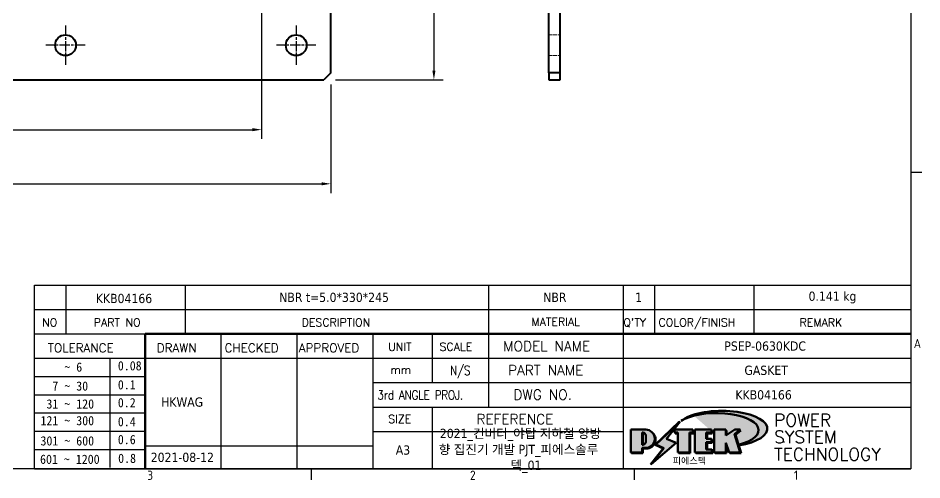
# Model space of a CAD drawing. Header units: millimetres. Extents: x 0 to 840, y 0 to 594.
# Drawn here: x 432.9 to 824.8, y 15.2 to 215.2 of the extents above; entities that cross this region are included whole.
import ezdxf
from ezdxf.enums import TextEntityAlignment as Align

# ---------------------------------------------------------------- set-up
doc = ezdxf.new("R2010")
doc.units = ezdxf.units.MM
doc.header["$LTSCALE"] = 2
doc.linetypes.add('CHAIN', pattern=[0.35429999999999995, 0.2362, -0.0295, 0.0591, -0.0295])
doc.linetypes.add('DASHED', pattern=[0.2067, 0.1654, -0.0413])
doc.layers.get('0').update_dxf_attribs({"color": 3, "lineweight": 25})
for name, color, linetype, lineweight in [('가려진 것(ISO)', 2, 'DASHED', 18), ('가시적인 것(ISO)', 3, 'Continuous', 40), ('경계(ISO)', 7, 'Continuous', 25), ('제목(ISO)', 5, 'Continuous', 50), ('중심 표식(ISO)', 1, 'Continuous', 25), ('치수(ISO)', 2, 'Continuous', 25), ('해치(ISO)', 7, 'Continuous', 18)]:
    doc.layers.add(name, color=color, linetype=linetype, lineweight=lineweight)
doc.styles.add('HAN_291', font='')
doc.styles.add('HAN_370', font='', dxfattribs={"width": 2})
doc.styles.add('RC_284', font='ROMANC.shx')
doc.styles.add('RC_287', font='ROMANC.shx')
doc.styles.add('RC_292', font='ROMANC.shx')
doc.styles.add('ROMANT_294', font='romant.shx')
doc.styles.add('문자 텍스트_PSTEK_POSCO', font='isocp.shx')
doc.styles.add('치수 텍스트_PSTEK_POSCO', font='isocp.shx')
doc.styles.add('텍스트 스타일198', font='tahoma.ttf')
doc.styles.add('텍스트 스타일333', font='ROMANC.shx', dxfattribs={"width": 0.800000011920929})
doc.styles.get('HAN_291').set_extended_font_data('GulimChe')
doc.styles.get('HAN_370').set_extended_font_data('GulimChe')
doc.dimstyles.new('치수_PSTEK_POSCO', dxfattribs={"dimscale": 2, "dimtxt": 3, "dimasz": 2, "dimexe": 2, "dimexo": 2.5, "dimgap": 1, "dimtad": 1, "dimrnd": 1e-08, "dimdsep": 46, "dimtxsty": '치수 텍스트_PSTEK_POSCO', "dimcen": 0.09, "dimdle": 10, "dimclrd": 7, "dimclre": 7, "dimclrt": 2, "dimadec": 1, "dimazin": 2, "dimtfac": 1, "dimtmove": 0, "dimatfit": 3, "dimfxl": 0, "dimtolj": 1, "dimlwd": -1, "dimlwe": -1, "dimarcsym": 0})

# ---------------------------------------------------------------- blocks, each defined once
blk = doc.blocks.new('경계 Default Border')
at = {"layer": '경계(ISO)'}
for p, q in [((410, 74.25000190734863), (412.400016784668, 74.25000190734863)), ((280, 10), (280, 7.599999904632568)), ((350, 10), (350, 7.599999904632568))]:
    blk.add_line(p, q, dxfattribs=at)
at = {"layer": '경계(ISO)', "flags": 128}
blk.add_lwpolyline([(10, 10), (10, 287.0000076293945), (410, 287.0000076293945), (410, 10), (10, 10)], dxfattribs=at)
at = {"layer": '경계(ISO)', "color": 2, "char_height": 2.000000029802322, "attachment_point": 7, "style": '문자 텍스트_PSTEK_POSCO'}
for s, insert in [('A', (410.6096005397006, 36.12023240455892)), ('3', (244.4456930345745, 7.580929648038)), ('2', (314.418492964537, 7.580929648038)), ('1', (384.6573774223157, 7.599999970197677))]:
    blk.add_mtext(s, dxfattribs=dict(at, insert=insert))
blk = doc.blocks.new('제목 블록 PSTEK')
for color, points in [(252, [(317.2195697678507, 17.0593801673321), (322.0326348870767, 21.62682475217465), (322.2781991042243, 21.94392121864296), (317.0471853425802, 16.97985676345368), (318.7512090904202, 16.1899260703855), (316.0018030350395, 12.71868385740789), (316.3356552234328, 13.00206718743325), (318.9235935156908, 16.2694494742633)]), (5, [(321.6183518841322, 17.4193704504104), (319.5281351041078, 18.24969419629727), (322.4505835294948, 22.02344462252142), (317.2195697678507, 17.0593801673321), (318.9235935156908, 16.2694494742633), (316.1741874603099, 12.79820726128571)]), (1, [(324.4839107253602, 19.60711530335299), (325.2419748254881, 19.60711530335299), (325.2419748254881, 20.25857663940324), (321.2266040451076, 20.25857663940324), (321.2266040451076, 19.60711530335299), (321.9846681452406, 19.60711530335299), (321.9846681452406, 15.3430047401139), (324.4839107253602, 15.3430047401139)]), (252, [(321.9846681452406, 19.60711530335299), (321.4042753185749, 19.60711530335299), (321.4042753185749, 19.45905590879572), (321.9846681452406, 19.45905590879572)]), (252, [(324.6615819988275, 19.45905590879572), (325.4196460989604, 19.45905590879572), (325.4196460989604, 20.11051724484596), (325.2419748254881, 20.11051724484596), (325.2419748254881, 19.60711530335299), (324.4839107253602, 19.60711530335299), (324.4839107253602, 15.3430047401139), (322.1623394187076, 15.3430047401139), (322.1623394187076, 15.19494534555726), (324.6615819988275, 15.19494534555726)]), (1, [(329.2277337269622, 20.25857663940324), (325.65654113025, 20.25857663940324), (325.65654113025, 15.3430047401139), (329.3580259941756, 15.3430047401139), (329.3580259941756, 15.9944660761648), (328.1137701654877, 15.9944660761648), (328.1137701654877, 17.56360607323003), (329.2277337269622, 17.56360607323003), (329.2277337269622, 18.25543873810179), (328.1137701654877, 18.25543873810179), (328.1137701654877, 19.60711530335299), (329.2277337269622, 19.60711530335299)]), (252, [(328.2914414389548, 19.45905590879572), (329.4054050004294, 19.45905590879572), (329.4054050004294, 20.11051724484596), (329.2277337269622, 20.11051724484596), (329.2277337269622, 19.60711530335299), (328.1137701654877, 19.60711530335299), (328.1137701654877, 18.25543873810179), (328.2914414389548, 18.25543873810179)]), (1, [(332.3312149849806, 20.25857663940324), (329.8592894925411, 20.25857663940324), (329.8592894925411, 15.3430047401139), (332.3312149849806, 15.3430047401139), (332.3312149849806, 17.4318630164523), (333.0701931098801, 15.3430047401139), (335.4855464857051, 15.3430047401139), (334.2514536401189, 19.30614745124769), (335.4379594596742, 20.25857663940324), (334.3071782107978, 20.25857663940324), (332.3312149849806, 18.99741471888304)]), (252, [(332.5088862584528, 20.1105172448466), (332.3312149849806, 20.1105172448466), (332.3312149849806, 18.99741471888368), (332.5088862584528, 19.11081371413894)]), (252, [(335.6156307331414, 20.11051724484596), (335.2535118015555, 20.11051724484596), (334.2514536401189, 19.30614745124769), (335.4855464857051, 15.3430047401139), (333.1954852176545, 15.3430047401139), (333.2478643833523, 15.19494534555726), (335.6632177591723, 15.19494534555726), (334.4291249135862, 19.15808805669106)]), (252, [(328.2914414389548, 17.41554667867274), (329.4054050004294, 17.41554667867274), (329.4054050004294, 18.10737934354514), (329.2277337269622, 18.10737934354514), (329.2277337269622, 17.56360607323003), (328.1137701654877, 17.56360607323003), (328.1137701654877, 15.9944660761648), (328.2914414389548, 15.9944660761648)]), (252, [(329.5356972676428, 15.8464066816075), (329.3580259941756, 15.8464066816075), (329.3580259941756, 15.3430047401139), (325.8342124037171, 15.3430047401139), (325.8342124037171, 15.19494534555726), (329.5356972676428, 15.19494534555726)]), (252, [(332.5088862584528, 16.92964231796647), (332.3312149849806, 17.43186301645164), (332.3312149849806, 15.3430047401139), (330.0369607660135, 15.3430047401139), (330.0369607660135, 15.19494534555726), (332.5088862584528, 15.19494534555726)])]:
    blk.add_hatch(color=color).paths.add_polyline_path(points)
h = blk.add_hatch(color=1)
edge = h.paths.add_edge_path(flags=0)
edge.add_line((314.2242174273352, 19.60711530335299), (314.2242174273352, 17.00126995915134))
edge.add_line((314.2242174273352, 17.00126995915134), (314.3485873187598, 17.00126995915134))
edge.add_arc((314.3485873187598, 17.6527312952023), 0.6514613360509371, 270, 360)
edge.add_line((315.0000486548106, 17.6527312952023), (315.0000486548106, 18.95565396730211))
edge.add_arc((314.3485873187598, 18.95565396730212), 0.6514613360508712, 0, 90)
edge.add_line((314.3485873187598, 19.60711530335299), (314.2242174273352, 19.60711530335299))
edge = h.paths.add_edge_path()
edge.add_arc((314.9847713324306, 18.28938669179658), 1.969189947606664, 269.9999999999959, 450)
edge.add_line((314.9847713324306, 20.25857663940318), (311.7664314776902, 20.25857663940324))
edge.add_line((311.7664314776902, 20.25857663940324), (311.7664314776902, 15.3430047401139))
edge.add_line((311.7664314776902, 15.3430047401139), (314.2242174273352, 15.3430047401139))
edge.add_line((314.2242174273352, 15.3430047401139), (314.2242174273352, 16.32019674418991))
edge.add_line((314.2242174273352, 16.32019674418991), (314.9847713324307, 16.32019674418991))
h = blk.add_hatch(color=252)
edge = h.paths.add_edge_path()
edge.add_arc((314.9847713324309, 18.28938669179657), 1.969189947606666, 270, 406.8278729790604)
edge.add_arc((315.1624426058984, 18.1413272972396), 1.969189947606962, -90, 53.560984836317004, ccw=False)
edge.add_line((315.1624426058984, 16.17213734963263), (314.4018887008024, 16.17213734963263))
edge.add_line((314.4018887008024, 16.17213734963263), (314.4018887008024, 15.19494534555726))
edge.add_line((314.4018887008024, 15.19494534555726), (311.9441027511573, 15.19494534555726))
edge.add_line((311.9441027511573, 15.19494534555726), (311.9441027511573, 15.3430047401139))
edge.add_line((311.9441027511573, 15.3430047401139), (314.2242174273352, 15.3430047401139))
edge.add_line((314.2242174273352, 15.3430047401139), (314.2242174273352, 16.32019674418991))
edge.add_line((314.2242174273352, 16.32019674418991), (314.9847713324309, 16.32019674418991))
h = blk.add_hatch(color=252)
edge = h.paths.add_edge_path()
edge.add_line((314.4018887008024, 19.45905590879572), (314.5262585922315, 19.45905590879572))
edge.add_arc((314.5262585922314, 18.80759457274939), 0.6514613360463194, 60.4189348879147, 90.00000000000318, ccw=False)
edge.add_arc((314.3485873187602, 18.95565396730057), 0.6514613360524251, 39.96992292766206, 90.00000000009999)
edge.add_line((314.3485873187591, 19.60711530335307), (314.2242174273352, 19.60711530335298))
edge.add_line((314.2242174273352, 19.60711530335299), (314.2242174273352, 17.00126995915134))
edge.add_line((314.2242174273352, 17.00126995915134), (314.3485873187591, 17.00126995915134))
edge.add_arc((314.3485873187568, 17.652731295233), 0.6514613360816299, 270.0000000002, 274.6930825552478)
edge.add_line((314.4018887008024, 17.0034541317032), (314.4018887008024, 19.45905590879572))
at = {"layer": '해치(ISO)', "true_color": 0x27d1fc}
h = blk.add_hatch(color=140, dxfattribs=at)
edge = h.paths.add_edge_path()
edge.add_ellipse((330.3660919371412, 20.15576403068321), major_axis=(9.100907360794343, 0), ratio=0.4069904968023172, start_angle=301.3098473703837, end_angle=507.7436900681698)
edge.add_ellipse((331.5340919371412, 20.4634168429492), major_axis=(-9.82350664112931, 0), ratio=0.3942600559756514, start_angle=111.51207141178469, end_angle=334.47025347086895, ccw=False)
edge.add_line((335.1363447531188, 16.8601935978785), (335.0955236905705, 16.99119398620872))
at = {"color": 180}
for p, q in [((182.475792979055, 11.79100474011392), (182.4757929790549, 51.56524660363496)), ((182.4757929790549, 51.56524660363496), (372.4757929537551, 51.56524660363496)), ((189.2651435055721, 51.56524660363496), (189.2651435055722, 41.00524660363494)), ((215.2152739891528, 41.00524660363494), (215.2152739891528, 51.56524660363496)), ((280.8758854511282, 51.56524660363496), (280.8758854511282, 41.00524660363494)), ((310.0881549537552, 51.56524660363496), (310.0881549537553, 41.00524660363494)), ((316.9044520275131, 51.56524660363496), (316.9044520275127, 41.00524660363494)), ((338.4566026226726, 51.56524660363496), (338.4566026226727, 41.00524660363494)), ((372.4757929537551, 51.56524660363496), (372.4757929537551, 11.79100474011389)), ((182.475792979055, 46.2852466036349), (372.4757929537551, 46.28524660363492)), ((182.475792979055, 41.00524660363493), (206.451475290024, 41.00524660363493)), ((222.9401812389276, 11.79100474011392), (222.9401812389276, 41.00524660363494)), ((239.4288871878316, 11.79100474011392), (239.4288871878316, 41.00524660363494)), ((255.9175931367356, 11.79100474011392), (255.9175931367356, 41.00524660363494)), ((268.6918866058747, 41.00524660363494), (268.6918866058747, 30.44524660363498)), ((280.8758854511282, 41.00524660363494), (280.8758854511282, 25.16524660363502)), ((310.088154953755, 41.00524660363494), (310.088154953755, 11.79100474011392)), ((182.475792979055, 35.72524660363497), (206.451475290024, 35.72524660363497)), ((198.8621818849491, 12.02524660363491), (198.8621818849491, 35.72524660363497)), ((206.451475290024, 35.72524660363497), (372.4757929537551, 35.72524660363497)), ((182.475792979055, 31.77524660363492), (206.451475290024, 31.77524660363492)), ((255.917593136736, 30.44524660363498), (372.4757929537552, 30.44524660363501)), ((182.475792979055, 27.82524660363487), (206.451475290024, 27.82524660363487)), ((182.475792979055, 23.87524660363505), (206.451475290024, 23.87524660363505)), ((255.9175931367359, 25.16524660363502), (372.4757929537552, 25.165246603635)), ((268.6918866058744, 25.16524660363502), (268.6918866058744, 11.79100474011392)), ((182.475792979055, 19.92524660363478), (206.451475290024, 19.92524660363478)), ((255.9175931367359, 19.88524660363481), (310.0881549537553, 19.88524660363481)), ((182.475792979055, 15.97524660363496), (206.451475290024, 15.97524660363496)), ((206.451475290024, 16.74100474011396), (255.9175931367359, 16.74100474011396)), ((182.475792979055, 11.79100474011392), (372.4757929537551, 11.79100474011389))]:
    blk.add_line(p, q, dxfattribs=at)
at = {"color": 7, "lineweight": 50}
for p, q in [((206.4514752900237, 11.79100474011392), (206.4514752900237, 41.00524660363494)), ((206.451475290024, 41.00524660363494), (372.4757929537551, 41.00524660363496))]:
    blk.add_line(p, q, dxfattribs=at)
at = {"color": 7}
for p, q in [((322.2781991042243, 21.94392121864296), (317.0471853425802, 16.97985676345368)), ((322.4505835294948, 22.02344462252142), (317.2195697678507, 17.0593801673321)), ((317.2195697678507, 17.0593801673321), (322.0326348870767, 21.62682475217465)), ((319.5281351041078, 18.24969419629727), (322.4505835294948, 22.02344462252142)), ((322.0326348870767, 21.62682475217465), (322.2781991042243, 21.94392121864296)), ((311.7664314776902, 20.25900474011391), (311.7664314776902, 15.34300474011391)), ((314.9847713324309, 20.25857663940324), (311.7664314776902, 20.25857663940324)), ((314.9847713324309, 20.25857663940324), (311.7664314776902, 20.25857663940324)), ((311.7664314776902, 20.25857663940324), (311.7664314776902, 15.3430047401139)), ((314.2242174273352, 17.00126995915134), (314.2242174273352, 19.60711530335299)), ((314.2242174273352, 19.60711530335299), (314.3485873187591, 19.60711530335299)), ((314.3485873187591, 19.60711530335299), (314.2242174273352, 19.60711530335299)), ((314.2242174273352, 19.60711530335299), (314.2242174273352, 17.00126995915134)), ((314.2242174273352, 17.00126995915134), (314.2242174273352, 19.60711530335299)), ((314.2242174273352, 19.60711530335299), (314.3485873187591, 19.60711530335299)), ((325.2419748254881, 20.25857663940324), (321.2266040451076, 20.25857663940324)), ((321.2266040451076, 20.25857663940324), (321.2266040451076, 19.60711530335299)), ((325.2419748254881, 20.25857663940324), (321.2266040451076, 20.25857663940324)), ((321.2266040451076, 20.25857663940324), (321.2266040451076, 19.60711530335299)), ((321.2266040451076, 19.60711530335299), (321.9846681452406, 19.60711530335299)), ((321.2266040451076, 19.60711530335299), (321.9846681452406, 19.60711530335299)), ((321.4042753185749, 19.60711530335299), (321.4042753185749, 19.45905590879572)), ((321.9846681452406, 19.60711530335299), (321.4042753185749, 19.60711530335299)), ((321.9846681452406, 19.60711530335299), (321.9846681452406, 15.3430047401139)), ((321.9846681452406, 19.45905590879572), (321.9846681452406, 19.60711530335299)), ((321.9846681452406, 19.60711530335299), (321.9846681452406, 15.3430047401139)), ((324.4839107253602, 19.60711530335299), (325.2419748254881, 19.60711530335299)), ((324.4839107253602, 15.3430047401139), (324.4839107253602, 19.60711530335299)), ((325.2419748254881, 19.60711530335299), (324.4839107253602, 19.60711530335299)), ((324.4839107253602, 19.60711530335299), (324.4839107253602, 15.3430047401139)), ((324.4839107253602, 19.60711530335299), (325.2419748254881, 19.60711530335299)), ((324.4839107253602, 15.3430047401139), (324.4839107253602, 19.60711530335299)), ((325.2419748254881, 19.60711530335299), (325.2419748254881, 20.25857663940324)), ((325.2419748254881, 19.60711530335299), (325.2419748254881, 20.25857663940324)), ((325.4196460989604, 20.11051724484596), (325.2419748254881, 20.11051724484596)), ((325.2419748254881, 20.11051724484596), (325.2419748254881, 19.60711530335299)), ((325.4196460989604, 19.45905590879572), (325.4196460989604, 20.11051724484596)), ((329.2277337269622, 20.25857663940324), (325.65654113025, 20.25857663940324)), ((325.65654113025, 20.25857663940324), (325.65654113025, 15.3430047401139)), ((325.65654113025, 20.25857663940324), (325.65654113025, 15.3430047401139)), ((329.2277337269622, 20.25857663940324), (325.65654113025, 20.25857663940324)), ((328.1137701654877, 18.25543873810179), (328.1137701654877, 19.60711530335299)), ((328.1137701654877, 19.60711530335299), (329.2277337269622, 19.60711530335299)), ((329.2277337269622, 19.60711530335299), (328.1137701654877, 19.60711530335299)), ((328.1137701654877, 19.60711530335299), (328.1137701654877, 18.25543873810179)), ((328.1137701654877, 18.25543873810179), (328.1137701654877, 19.60711530335299)), ((328.1137701654877, 19.60711530335299), (329.2277337269622, 19.60711530335299)), ((329.2277337269622, 19.60711530335299), (329.2277337269622, 20.25857663940324)), ((329.2277337269622, 19.60711530335299), (329.2277337269622, 20.25857663940324)), ((329.4054050004294, 20.11051724484596), (329.2277337269622, 20.11051724484596)), ((329.2277337269622, 20.11051724484596), (329.2277337269622, 19.60711530335299)), ((329.4054050004294, 19.45905590879572), (329.4054050004294, 20.11051724484596)), ((332.3312149849806, 20.25857663940324), (329.8592894925411, 20.25857663940324)), ((329.8592894925411, 20.25857663940324), (329.8592894925411, 15.3430047401139)), ((329.8592894925411, 20.25857663940324), (329.8592894925411, 15.3430047401139)), ((332.3312149849806, 20.25857663940324), (329.8592894925411, 20.25857663940324)), ((334.3071782107978, 20.25857663940324), (332.3312149849806, 18.99741471888304)), ((332.3312149849806, 18.99741471888304), (332.3312149849806, 20.25857663940324)), ((334.3071782107978, 20.25857663940324), (332.3312149849806, 18.99741471888304)), ((332.3312149849806, 18.99741471888304), (332.3312149849806, 20.25857663940324)), ((332.5088862584528, 20.1105172448466), (332.3312149849806, 20.1105172448466)), ((332.3312149849806, 20.1105172448466), (332.3312149849806, 18.99741471888368)), ((332.5088862584528, 19.11081371413894), (332.5088862584528, 20.1105172448466)), ((334.2514536401189, 19.30614745124769), (335.4379594596742, 20.25857663940324)), ((334.2514536401189, 19.30614745124769), (335.4379594596742, 20.25857663940324)), ((335.2535118015555, 20.11051724484596), (334.2514536401189, 19.30614745124769)), ((335.4379594596742, 20.25857663940324), (334.3071782107978, 20.25857663940324)), ((335.4379594596742, 20.25857663940324), (334.3071782107978, 20.25857663940324)), ((334.4291249135862, 19.15808805669104), (335.6156307331414, 20.11051724484596)), ((335.6156307331414, 20.11051724484596), (335.2535118015555, 20.11051724484596)), ((314.4018887008024, 19.45905590879572), (314.5262585922314, 19.45905590879572)), ((314.4018887008024, 17.0034541317032), (314.4018887008024, 19.45905590879572)), ((315.0000486548106, 18.95565396730275), (315.0000486548106, 17.65273129520161)), ((315.0000486548106, 18.95565396730275), (315.0000486548106, 17.65273129520161)), ((321.6183518841322, 17.4193704504104), (319.5281351041078, 18.24969419629727)), ((321.4042753185749, 19.45905590879572), (321.9846681452406, 19.45905590879572)), ((324.6615819988275, 19.45905590879572), (325.4196460989604, 19.45905590879572)), ((324.6615819988275, 15.19494534555726), (324.6615819988275, 19.45905590879572)), ((329.2277337269622, 18.25543873810179), (328.1137701654877, 18.25543873810179)), ((328.1137701654877, 18.25543873810179), (328.2914414389548, 18.25543873810179)), ((329.2277337269622, 18.25543873810179), (328.1137701654877, 18.25543873810179)), ((328.2914414389548, 18.25543873810179), (328.2914414389548, 19.45905590879572)), ((328.2914414389548, 19.45905590879572), (329.4054050004294, 19.45905590879572)), ((329.2277337269622, 17.56360607323003), (329.2277337269622, 18.25543873810179)), ((329.2277337269622, 17.56360607323003), (329.2277337269622, 18.25543873810179)), ((329.4054050004294, 18.10737934354514), (329.2277337269622, 18.10737934354514)), ((329.2277337269622, 18.10737934354514), (329.2277337269622, 17.56360607323003)), ((329.4054050004294, 17.41554667867274), (329.4054050004294, 18.10737934354514)), ((332.3312149849806, 18.99741471888368), (332.5088862584528, 19.11081371413894)), ((335.4855464857051, 15.3430047401139), (334.2514536401189, 19.30614745124769)), ((334.2514536401189, 19.30614745124769), (335.4855464857051, 15.3430047401139)), ((335.4855464857051, 15.3430047401139), (334.2514536401189, 19.30614745124769)), ((335.6632177591723, 15.19494534555726), (334.4291249135862, 19.15808805669104)), ((345.0447381189468, 17.50375595811051), (344.9867755289346, 17.689895936919)), ((314.3485873187591, 17.00126995915134), (314.2242174273352, 17.00126995915134)), ((314.2242174273352, 17.00126995915134), (314.3485873187591, 17.00126995915134)), ((314.3485873187591, 17.00126995915134), (314.2242174273352, 17.00126995915134)), ((314.2242174273352, 16.32019674418991), (314.9847713324309, 16.32019674418991)), ((314.2242174273352, 15.3430047401139), (314.2242174273352, 16.32019674418991)), ((314.9847713324309, 16.32019674418991), (314.2242174273352, 16.32019674418991)), ((314.2242174273352, 16.32019674418991), (314.2242174273352, 15.3430047401139)), ((314.2242174273352, 16.32019674418991), (314.9847713324309, 16.32019674418991)), ((314.2242174273352, 15.3430047401139), (314.2242174273352, 16.32019674418991)), ((314.4018887008024, 16.17213734963263), (315.162442605898, 16.17213734963263)), ((314.4018887008024, 15.19494534555726), (314.4018887008024, 16.17213734963263)), ((318.7512090904202, 16.1899260703855), (316.0018030350395, 12.71868385740789)), ((316.1741874603099, 12.79820726128571), (321.6183518841322, 17.4193704504104)), ((318.9235935156908, 16.2694494742633), (316.1741874603099, 12.79820726128571)), ((316.3356552234328, 13.00206718743325), (318.9235935156908, 16.2694494742633)), ((317.0471853425802, 16.97985676345368), (318.7512090904202, 16.1899260703855)), ((318.9235935156908, 16.2694494742633), (317.2195697678507, 17.0593801673321)), ((317.2195697678507, 17.0593801673321), (318.9235935156908, 16.2694494742633)), ((328.1137701654877, 17.56360607323003), (329.2277337269622, 17.56360607323003)), ((328.1137701654877, 15.9944660761648), (328.1137701654877, 17.56360607323003)), ((329.2277337269622, 17.56360607323003), (328.1137701654877, 17.56360607323003)), ((328.1137701654877, 17.56360607323003), (328.1137701654877, 15.9944660761648)), ((328.1137701654877, 17.56360607323003), (329.2277337269622, 17.56360607323003)), ((328.1137701654877, 15.9944660761648), (328.1137701654877, 17.56360607323003)), ((329.3580259941756, 15.9944660761648), (328.1137701654877, 15.9944660761648)), ((328.1137701654877, 15.9944660761648), (328.2914414389548, 15.9944660761648)), ((329.3580259941756, 15.9944660761648), (328.1137701654877, 15.9944660761648)), ((328.2914414389548, 15.9944660761648), (328.2914414389548, 17.41554667867274)), ((328.2914414389548, 17.41554667867274), (329.4054050004294, 17.41554667867274)), ((329.3580259941756, 15.3430047401139), (329.3580259941756, 15.9944660761648)), ((329.3580259941756, 15.3430047401139), (329.3580259941756, 15.9944660761648)), ((329.5356972676428, 15.8464066816075), (329.3580259941756, 15.8464066816075)), ((329.3580259941756, 15.8464066816075), (329.3580259941756, 15.3430047401139)), ((329.5356972676428, 15.19494534555726), (329.5356972676428, 15.8464066816075)), ((332.3312149849806, 17.4318630164523), (333.0701931098801, 15.3430047401139)), ((332.3312149849806, 15.3430047401139), (332.3312149849806, 17.4318630164523)), ((332.5088862584528, 16.92964231796647), (332.3312149849806, 17.43186301645164)), ((332.3312149849806, 17.43186301645164), (332.3312149849806, 15.3430047401139)), ((332.3312149849806, 17.4318630164523), (333.0701931098801, 15.3430047401139)), ((332.3312149849806, 15.3430047401139), (332.3312149849806, 17.4318630164523)), ((332.5088862584528, 15.19494534555726), (332.5088862584528, 16.92964231796647)), ((311.7664314776902, 15.3430047401139), (314.2242174273352, 15.3430047401139)), ((311.7664314776902, 15.3430047401139), (314.2242174273352, 15.3430047401139)), ((314.2242174273352, 15.3430047401139), (311.9441027511573, 15.3430047401139)), ((311.9441027511573, 15.3430047401139), (311.9441027511573, 15.19494534555726)), ((311.9441027511573, 15.19494534555726), (314.4018887008024, 15.19494534555726)), ((321.9846681452406, 15.3430047401139), (324.4839107253602, 15.3430047401139)), ((321.9846681452406, 15.3430047401139), (324.4839107253602, 15.3430047401139)), ((324.4839107253602, 15.3430047401139), (322.1623394187076, 15.3430047401139)), ((322.1623394187076, 15.3430047401139), (322.1623394187076, 15.19494534555726)), ((322.1623394187076, 15.19494534555726), (324.6615819988275, 15.19494534555726)), ((325.65654113025, 15.3430047401139), (329.3580259941756, 15.3430047401139)), ((325.65654113025, 15.3430047401139), (329.3580259941756, 15.3430047401139)), ((329.3580259941756, 15.3430047401139), (325.8342124037171, 15.3430047401139)), ((325.8342124037171, 15.3430047401139), (325.8342124037171, 15.19494534555726)), ((325.8342124037171, 15.19494534555726), (329.5356972676428, 15.19494534555726)), ((329.8592894925411, 15.3430047401139), (332.3312149849806, 15.3430047401139)), ((329.8592894925411, 15.3430047401139), (332.3312149849806, 15.3430047401139)), ((332.3312149849806, 15.3430047401139), (330.0369607660135, 15.3430047401139)), ((330.0369607660135, 15.3430047401139), (330.0369607660135, 15.19494534555726)), ((330.0369607660135, 15.19494534555726), (332.5088862584528, 15.19494534555726)), ((333.0701931098801, 15.3430047401139), (335.4855464857051, 15.3430047401139)), ((333.0701931098801, 15.3430047401139), (335.4855464857051, 15.3430047401139)), ((335.4855464857051, 15.3430047401139), (333.1954852176545, 15.3430047401139)), ((333.1954852176545, 15.3430047401139), (333.2478643833523, 15.19494534555726)), ((333.2478643833523, 15.19494534555726), (335.6632177591723, 15.19494534555726)), ((316.0018030350395, 12.71868385740789), (316.3356552234328, 13.00206718743325))]:
    blk.add_line(p, q, dxfattribs=at)
at = {"color": 5}
for p, q in [((322.4505835294948, 22.02344462252142), (317.2195697678507, 17.0593801673321)), ((319.5281351041078, 18.24969419629727), (322.4505835294948, 22.02344462252142)), ((321.6183518841322, 17.4193704504104), (319.5281351041078, 18.24969419629727)), ((316.1741874603099, 12.79820726128571), (321.6183518841322, 17.4193704504104)), ((318.9235935156908, 16.2694494742633), (316.1741874603099, 12.79820726128571)), ((317.2195697678507, 17.0593801673321), (318.9235935156908, 16.2694494742633))]:
    blk.add_line(p, q, dxfattribs=at)
at = {"color": 1}
for p, q in [((314.9847713324309, 20.25857663940324), (311.7664314776902, 20.25857663940324)), ((311.7664314776902, 20.25857663940324), (311.7664314776902, 15.3430047401139)), ((314.2242174273352, 17.00126995915134), (314.2242174273352, 19.60711530335299)), ((314.2242174273352, 19.60711530335299), (314.3485873187591, 19.60711530335299)), ((325.2419748254881, 20.25857663940324), (321.2266040451076, 20.25857663940324)), ((321.2266040451076, 20.25857663940324), (321.2266040451076, 19.60711530335299)), ((321.2266040451076, 19.60711530335299), (321.9846681452406, 19.60711530335299)), ((321.9846681452406, 19.60711530335299), (321.9846681452406, 15.3430047401139)), ((324.4839107253602, 19.60711530335299), (325.2419748254881, 19.60711530335299)), ((324.4839107253602, 15.3430047401139), (324.4839107253602, 19.60711530335299)), ((325.2419748254881, 19.60711530335299), (325.2419748254881, 20.25857663940324)), ((329.2277337269622, 20.25857663940324), (325.65654113025, 20.25857663940324)), ((325.65654113025, 20.25857663940324), (325.65654113025, 15.3430047401139)), ((328.1137701654877, 18.25543873810179), (328.1137701654877, 19.60711530335299)), ((328.1137701654877, 19.60711530335299), (329.2277337269622, 19.60711530335299)), ((329.2277337269622, 19.60711530335299), (329.2277337269622, 20.25857663940324)), ((332.3312149849806, 20.25857663940324), (329.8592894925411, 20.25857663940324)), ((329.8592894925411, 20.25857663940324), (329.8592894925411, 15.3430047401139)), ((334.3071782107978, 20.25857663940324), (332.3312149849806, 18.99741471888304)), ((332.3312149849806, 18.99741471888304), (332.3312149849806, 20.25857663940324)), ((334.2514536401189, 19.30614745124769), (335.4379594596742, 20.25857663940324)), ((335.4379594596742, 20.25857663940324), (334.3071782107978, 20.25857663940324)), ((315.0000486548106, 18.95565396730275), (315.0000486548106, 17.65273129520161)), ((329.2277337269622, 18.25543873810179), (328.1137701654877, 18.25543873810179)), ((329.2277337269622, 17.56360607323003), (329.2277337269622, 18.25543873810179)), ((335.4855464857051, 15.3430047401139), (334.2514536401189, 19.30614745124769)), ((314.3485873187591, 17.00126995915134), (314.2242174273352, 17.00126995915134)), ((314.2242174273352, 16.32019674418991), (314.9847713324309, 16.32019674418991)), ((314.2242174273352, 15.3430047401139), (314.2242174273352, 16.32019674418991)), ((328.1137701654877, 17.56360607323003), (329.2277337269622, 17.56360607323003)), ((328.1137701654877, 15.9944660761648), (328.1137701654877, 17.56360607323003)), ((329.3580259941756, 15.9944660761648), (328.1137701654877, 15.9944660761648)), ((329.3580259941756, 15.3430047401139), (329.3580259941756, 15.9944660761648)), ((332.3312149849806, 17.4318630164523), (333.0701931098801, 15.3430047401139)), ((332.3312149849806, 15.3430047401139), (332.3312149849806, 17.4318630164523)), ((311.7664314776902, 15.3430047401139), (314.2242174273352, 15.3430047401139)), ((321.9846681452406, 15.3430047401139), (324.4839107253602, 15.3430047401139)), ((325.65654113025, 15.3430047401139), (329.3580259941756, 15.3430047401139)), ((329.8592894925411, 15.3430047401139), (332.3312149849806, 15.3430047401139)), ((333.0701931098801, 15.3430047401139), (335.4855464857051, 15.3430047401139))]:
    blk.add_line(p, q, dxfattribs=at)
at = {"color": 7}
for centre, radius, start, end in [((314.3485873187598, 18.95565396730211), 0.6514613360508712, 0, 90), ((314.3485873187602, 18.95565396730057), 0.6514613360524251, 39.96992292766117, 90), ((314.3485873187598, 18.95565396730212), 0.6514613360508712, 0, 90), ((314.9847713324309, 18.28938669179658), 1.969189947606665, 270, 90), ((314.9847713324309, 18.28938669179658), 1.969189947606665, 270, 90), ((314.9847713324307, 18.2893866917965), 1.969189947606594, 270, 46.82787297909833), ((315.1624426058984, 18.1413272972396), 1.969189947606961, 270, 53.56098483636067), ((314.3485873187597, 17.65273129520228), 0.6514613360509381, 270, 0), ((314.3485873187598, 17.6527312952023), 0.6514613360509381, 270, 0), ((314.5262585922314, 18.80759457274939), 0.6514613360463193, 60.41893488791137, 90), ((314.3485873187568, 17.652731295233), 0.6514613360816299, 270, 274.6930825552478)]:
    blk.add_arc(centre, radius, start, end, dxfattribs=at)
at = {"color": 1}
for centre, radius, start, end in [((314.3485873187598, 18.95565396730211), 0.6514613360508712, 0, 90), ((314.9847713324309, 18.28938669179657), 1.969189947606665, 270, 90), ((314.3485873187598, 17.6527312952023), 0.6514613360509381, 270, 0)]:
    blk.add_arc(centre, radius, start, end, dxfattribs=at)
at = {"layer": '제목(ISO)', "lineweight": 18}
blk.add_line((182.475792979055, 35.72500474011393), (182.475792979055, 11.79100474011392), dxfattribs=at)
at = {"layer": '제목(ISO)'}
for p, q in [((322.2781991042243, 21.94392121864296), (317.0471853425802, 16.97985676345368)), ((322.4505835294948, 22.02344462252142), (317.2195697678507, 17.0593801673321)), ((317.2195697678507, 17.0593801673321), (322.0326348870767, 21.62682475217465)), ((319.5281351041078, 18.24969419629727), (322.4505835294948, 22.02344462252142)), ((322.0326348870767, 21.62682475217465), (322.2781991042243, 21.94392121864296)), ((314.9847713324306, 20.25857663940324), (311.7664314776902, 20.25857663940324)), ((311.7664314776902, 20.25857663940324), (311.7664314776902, 15.3430047401139)), ((314.2242174273352, 17.00126995915134), (314.2242174273352, 19.60711530335299)), ((314.2242174273352, 19.60711530335299), (314.3485873187598, 19.60711530335299)), ((314.3485873187591, 19.60711530335299), (314.2242174273352, 19.60711530335299)), ((314.2242174273352, 19.60711530335299), (314.2242174273352, 17.00126995915134)), ((325.2419748254881, 20.25857663940324), (321.2266040451076, 20.25857663940324)), ((321.2266040451076, 20.25857663940324), (321.2266040451076, 19.60711530335299)), ((321.2266040451076, 19.60711530335299), (321.9846681452406, 19.60711530335299)), ((321.9846681452406, 19.60711530335299), (321.4042753185749, 19.60711530335299)), ((321.4042753185749, 19.60711530335299), (321.4042753185749, 19.45905590879572)), ((321.9846681452406, 19.60711530335299), (321.9846681452406, 15.3430047401139)), ((321.9846681452406, 19.45905590879572), (321.9846681452406, 19.60711530335299)), ((324.4839107253602, 19.60711530335299), (325.2419748254881, 19.60711530335299)), ((324.4839107253602, 15.3430047401139), (324.4839107253602, 19.60711530335299)), ((325.2419748254881, 19.60711530335299), (324.4839107253602, 19.60711530335299)), ((324.4839107253602, 19.60711530335299), (324.4839107253602, 15.3430047401139)), ((325.2419748254881, 19.60711530335299), (325.2419748254881, 20.25857663940324)), ((325.4196460989604, 20.11051724484596), (325.2419748254881, 20.11051724484596)), ((325.2419748254881, 20.11051724484596), (325.2419748254881, 19.60711530335299)), ((325.4196460989604, 19.45905590879572), (325.4196460989604, 20.11051724484596)), ((329.2277337269622, 20.25857663940324), (325.65654113025, 20.25857663940324)), ((325.65654113025, 20.25857663940324), (325.65654113025, 15.3430047401139)), ((328.1137701654877, 18.25543873810179), (328.1137701654877, 19.60711530335299)), ((328.1137701654877, 19.60711530335299), (329.2277337269622, 19.60711530335299)), ((329.2277337269622, 19.60711530335299), (328.1137701654877, 19.60711530335299)), ((328.1137701654877, 19.60711530335299), (328.1137701654877, 18.25543873810179)), ((329.2277337269622, 19.60711530335299), (329.2277337269622, 20.25857663940324)), ((329.4054050004294, 20.11051724484596), (329.2277337269622, 20.11051724484596)), ((329.2277337269622, 20.11051724484596), (329.2277337269622, 19.60711530335299)), ((329.4054050004294, 19.45905590879572), (329.4054050004294, 20.11051724484596)), ((332.3312149849806, 20.25857663940324), (329.8592894925411, 20.25857663940324)), ((329.8592894925411, 20.25857663940324), (329.8592894925411, 15.3430047401139)), ((334.3071782107978, 20.25857663940324), (332.3312149849806, 18.99741471888304)), ((332.3312149849806, 18.99741471888304), (332.3312149849806, 20.25857663940324)), ((332.5088862584528, 20.1105172448466), (332.3312149849806, 20.1105172448466)), ((332.3312149849806, 20.1105172448466), (332.3312149849806, 18.99741471888368)), ((332.5088862584528, 19.11081371413894), (332.5088862584528, 20.1105172448466)), ((334.2514536401189, 19.30614745124769), (335.4379594596742, 20.25857663940324)), ((335.2535118015555, 20.11051724484596), (334.2514536401189, 19.30614745124769)), ((335.4379594596742, 20.25857663940324), (334.3071782107978, 20.25857663940324)), ((334.4291249135862, 19.15808805669106), (335.6156307331414, 20.11051724484596)), ((335.6156307331414, 20.11051724484596), (335.2535118015555, 20.11051724484596)), ((314.4018887008024, 19.45905590879572), (314.5262585922314, 19.45905590879572)), ((314.4018887008024, 17.0034541317032), (314.4018887008024, 19.45905590879572)), ((315.0000486548106, 18.95565396730211), (315.0000486548106, 17.6527312952023)), ((321.6183518841322, 17.4193704504104), (319.5281351041078, 18.24969419629727)), ((321.4042753185749, 19.45905590879572), (321.9846681452406, 19.45905590879572)), ((324.6615819988275, 19.45905590879572), (325.4196460989604, 19.45905590879572)), ((324.6615819988275, 15.19494534555726), (324.6615819988275, 19.45905590879572)), ((329.2277337269622, 18.25543873810179), (328.1137701654877, 18.25543873810179)), ((328.1137701654877, 18.25543873810179), (328.2914414389548, 18.25543873810179)), ((328.2914414389548, 19.45905590879572), (329.4054050004294, 19.45905590879572)), ((328.2914414389548, 18.25543873810179), (328.2914414389548, 19.45905590879572)), ((329.2277337269622, 17.56360607323003), (329.2277337269622, 18.25543873810179)), ((329.4054050004294, 18.10737934354514), (329.2277337269622, 18.10737934354514)), ((329.2277337269622, 18.10737934354514), (329.2277337269622, 17.56360607323003)), ((329.4054050004294, 17.41554667867274), (329.4054050004294, 18.10737934354514)), ((332.3312149849806, 18.99741471888368), (332.5088862584528, 19.11081371413894)), ((335.4855464857051, 15.3430047401139), (334.2514536401189, 19.30614745124769)), ((334.2514536401189, 19.30614745124769), (335.4855464857051, 15.3430047401139)), ((335.6632177591723, 15.19494534555726), (334.4291249135862, 19.15808805669106)), ((314.3485873187598, 17.00126995915134), (314.2242174273352, 17.00126995915134)), ((314.2242174273352, 17.00126995915134), (314.3485873187591, 17.00126995915134)), ((314.2242174273352, 15.3430047401139), (314.2242174273352, 16.32019674418991)), ((314.2242174273352, 16.32019674418991), (314.9847713324307, 16.32019674418991)), ((314.9847713324309, 16.32019674418991), (314.2242174273352, 16.32019674418991)), ((314.2242174273352, 16.32019674418991), (314.2242174273352, 15.3430047401139)), ((314.4018887008024, 15.19494534555726), (314.4018887008024, 16.17213734963263)), ((314.4018887008024, 16.17213734963263), (315.1624426058984, 16.17213734963263)), ((318.7512090904202, 16.1899260703855), (316.0018030350395, 12.71868385740789)), ((316.1741874603099, 12.79820726128571), (321.6183518841322, 17.4193704504104)), ((318.9235935156908, 16.2694494742633), (316.1741874603099, 12.79820726128571)), ((316.3356552234328, 13.00206718743325), (318.9235935156908, 16.2694494742633)), ((317.0471853425802, 16.97985676345368), (318.7512090904202, 16.1899260703855)), ((317.2195697678507, 17.0593801673321), (318.9235935156908, 16.2694494742633)), ((318.9235935156908, 16.2694494742633), (317.2195697678507, 17.0593801673321)), ((328.1137701654877, 15.9944660761648), (328.1137701654877, 17.56360607323003)), ((328.1137701654877, 17.56360607323003), (329.2277337269622, 17.56360607323003)), ((329.2277337269622, 17.56360607323003), (328.1137701654877, 17.56360607323003)), ((328.1137701654877, 17.56360607323003), (328.1137701654877, 15.9944660761648)), ((329.3580259941756, 15.9944660761648), (328.1137701654877, 15.9944660761648)), ((328.1137701654877, 15.9944660761648), (328.2914414389548, 15.9944660761648)), ((328.2914414389548, 17.41554667867274), (329.4054050004294, 17.41554667867274)), ((328.2914414389548, 15.9944660761648), (328.2914414389548, 17.41554667867274)), ((329.3580259941756, 15.3430047401139), (329.3580259941756, 15.9944660761648)), ((329.5356972676428, 15.8464066816075), (329.3580259941756, 15.8464066816075)), ((329.3580259941756, 15.8464066816075), (329.3580259941756, 15.3430047401139)), ((329.5356972676428, 15.19494534555726), (329.5356972676428, 15.8464066816075)), ((332.3312149849806, 15.3430047401139), (332.3312149849806, 17.4318630164523)), ((332.3312149849806, 17.4318630164523), (333.0701931098801, 15.3430047401139)), ((332.5088862584528, 16.92964231796647), (332.3312149849806, 17.43186301645164)), ((332.3312149849806, 17.43186301645164), (332.3312149849806, 15.3430047401139)), ((332.5088862584528, 15.19494534555726), (332.5088862584528, 16.92964231796647)), ((311.7664314776902, 15.3430047401139), (314.2242174273352, 15.3430047401139)), ((314.2242174273352, 15.3430047401139), (311.9441027511573, 15.3430047401139)), ((311.9441027511573, 15.3430047401139), (311.9441027511573, 15.19494534555726)), ((311.9441027511573, 15.19494534555726), (314.4018887008024, 15.19494534555726)), ((321.9846681452406, 15.3430047401139), (324.4839107253602, 15.3430047401139)), ((324.4839107253602, 15.3430047401139), (322.1623394187076, 15.3430047401139)), ((322.1623394187076, 15.3430047401139), (322.1623394187076, 15.19494534555726)), ((322.1623394187076, 15.19494534555726), (324.6615819988275, 15.19494534555726)), ((325.65654113025, 15.3430047401139), (329.3580259941756, 15.3430047401139)), ((329.3580259941756, 15.3430047401139), (325.8342124037171, 15.3430047401139)), ((325.8342124037171, 15.3430047401139), (325.8342124037171, 15.19494534555726)), ((325.8342124037171, 15.19494534555726), (329.5356972676428, 15.19494534555726)), ((329.8592894925411, 15.3430047401139), (332.3312149849806, 15.3430047401139)), ((332.3312149849806, 15.3430047401139), (330.0369607660135, 15.3430047401139)), ((330.0369607660135, 15.3430047401139), (330.0369607660135, 15.19494534555726)), ((330.0369607660135, 15.19494534555726), (332.5088862584528, 15.19494534555726)), ((333.0701931098801, 15.3430047401139), (335.4855464857051, 15.3430047401139)), ((335.4855464857051, 15.3430047401139), (333.1954852176545, 15.3430047401139)), ((333.1954852176545, 15.3430047401139), (333.2478643833523, 15.19494534555726)), ((333.2478643833523, 15.19494534555726), (335.6632177591723, 15.19494534555726)), ((316.0018030350395, 12.71868385740789), (316.3356552234328, 13.00206718743325))]:
    blk.add_line(p, q, dxfattribs=at)
at = {"layer": '제목(ISO)', "color": 4}
blk.add_line((335.1363447531188, 16.8601935978785), (335.0955236905705, 16.99119398620872), dxfattribs=at)
at = {"layer": '제목(ISO)'}
for centre, radius, start, end in [((314.3485873187598, 18.95565396730212), 0.6514613360508712, 0, 90), ((314.3485873187602, 18.95565396730057), 0.6514613360524251, 39.96992292766117, 90), ((314.9847713324306, 18.28938669179658), 1.969189947606664, 46.82787297909431, 90), ((314.9847713324307, 18.2893866917965), 1.969189947606594, 270, 46.82787297909833), ((314.9847713324309, 18.28938669179657), 1.969189947606666, 270, 46.8278729790603), ((315.1624426058984, 18.1413272972396), 1.969189947606962, 270, 53.56098483631701), ((314.3485873187598, 17.6527312952023), 0.6514613360509371, 270, 0), ((314.5262585922314, 18.80759457274939), 0.6514613360463193, 60.41893488791137, 90), ((314.3485873187568, 17.652731295233), 0.6514613360816299, 270, 274.6930825552478)]:
    blk.add_arc(centre, radius, start, end, dxfattribs=at)
at = {"layer": '제목(ISO)', "color": 4}
for centre, major_axis, ratio, start_param, end_param in [((331.5340919371412, 20.4634168429492), (9.82350664112931, 0), 0.3942600559756514, 5.087845455444478, 8.97919982663645), ((330.3660919371412, 20.15576403068321), (9.100907360794343, 0), 0.4069904968023172, 5.258848905294775, 8.861799147915196)]:
    blk.add_ellipse(centre, major_axis=major_axis, ratio=ratio, start_param=start_param, end_param=end_param, dxfattribs=at)
at = {"color": 2}
for s, height, style, p in [('NO', 1.742399930953979, 'RC_284', (184.135398793432, 42.62317362549192)), ('PART NO', 1.742399930953979, 'RC_284', (195.3359407378685, 42.62317362549192)), ('DESCRIPTION', 1.742399930953979, 'RC_284', (240.4025565652523, 42.62317362549192)), ("Q'TY", 1.742399930953979, 'RC_284', (310.1440786515383, 42.62317362549192)), ('COLOR/FINISH', 1.742399930953979, 'RC_284', (317.7725341324144, 42.62317362549192)), ('REMARK', 1.742399930953979, 'RC_284', (348.346649953877, 42.62317362549192)), ('MODEL NAME', 2.178000062704086, 'RC_292', (284.096330289083, 37.25462520371384)), (' TOLERANCE', 1.899999976158142, 'RC_287', (184.0872874387979, 37.00893196870329)), ('DRAWN', 1.899999976158142, 'RC_287', (208.9766620976279, 37.00893196870329)), ('CHECKED', 1.899999976158142, 'RC_287', (223.6856844514997, 37.00893196870329)), ('APPROVED', 1.899999976158142, 'RC_287', (239.7795453577791, 37.00893196870329)), ('UNIT', 1.742399930953979, 'RC_284', (259.1652673287452, 37.34317362549218)), ('SCALE', 1.742399930953979, 'RC_284', (270.2934779252897, 37.34317362549218)), ('    ~ 6', 2.000000029802322, 'HAN_291', (183.7721304966814, 32.8176515608431)), ('0.08', 2.000000029802322, 'HAN_291', (200.5467345600617, 33.09873600004101)), ('mm', 1.742399930953979, 'RC_284', (259.6505418159997, 32.3543089683787)), ('PART NAME', 2.178000062704086, 'RC_292', (285.1416959765849, 32.03045329421792)), ('  7 ~ 30', 2.000000029802322, 'HAN_291', (183.7721304966814, 28.70538114822415)), ('0.1', 2.000000029802322, 'HAN_291', (200.5467345600617, 28.98646558742206)), (' DWG NO.', 2.178000062704086, 'RC_292', (284.8124284083233, 26.75045329421772)), (' 31 ~ 120', 2.000000029802322, 'HAN_291', (183.7721304966814, 24.82628181916237)), ('0.2', 2.000000029802322, 'HAN_291', (200.5467345600617, 25.10736625836028)), ('REFERENCE', 2.178000062704086, 'RC_292', (278.2741065029841, 21.43214925458022)), ('121 ~ 300', 2.000000029802322, 'HAN_291', (183.7721304966814, 21.21401206133254)), ('0.4', 2.000000029802322, 'HAN_291', (200.5467345600617, 20.99509650053045)), ('SIZE', 1.742399930953979, 'RC_284', (259.1652673287452, 21.69497768947366)), ('301 ~ 600', 2.000000029802322, 'HAN_291', (183.7721304966814, 16.83491273227077)), ('0.6', 2.000000029802322, 'HAN_291', (200.5467345600617, 17.11599717146868)), ('601 ~ 1200', 2.000000029802322, 'HAN_291', (183.6802025156883, 12.84759660881125)), ('0.8', 2.000000029802322, 'HAN_291', (200.6097246063884, 13.05732192299702))]:
    blk.add_text(s, height=height, dxfattribs=dict(at, style=style)).set_placement(p)
at = {"color": 2, "style": 'RC_284'}
blk.add_text('MATERIAL', height=1.742399930953979, dxfattribs=at).set_placement((295.4820202024417, 43.64524660363492), align=Align.MIDDLE_CENTER)
at = {"color": 7, "style": '텍스트 스타일333', "width": 0.7999999523162842}
blk.add_text('N/S', height=2.000000029802322, dxfattribs=at).set_placement((274.7838860285014, 33.08524660363496), align=Align.MIDDLE_CENTER)
at = {"color": 2, "style": '텍스트 스타일333', "width": 0.7999999523162842}
blk.add_text('3rd ANGLE PROJ.', height=2.000000029802322, dxfattribs=at).set_placement((256.8430306642954, 26.76148381654429))
at = {"color": 7, "style": 'ROMANT_294'}
for s, p in [('POWER', (342.82727231297, 20.97115304607566)), ('SYSTEM', (342.82727231297, 17.3284636719184)), ('TECHNOLOGY', (342.82727231297, 13.57194088644453))]:
    blk.add_text(s, height=2.700000107288361, dxfattribs=at).set_placement(p)
at = {"color": 7, "insert": (320.8519732224835, 14.21236326823155), "char_height": 1.400000005960464, "attachment_point": 1, "line_spacing_factor": 0.3319999873638153, "style": 'HAN_370'}
blk.add_mtext('\\fHY견고딕|b0|i0;\\H1.4000;피에스텍', dxfattribs=at)
at = {"layer": '제목(ISO)', "color": 7, "style": '텍스트 스타일198'}
for tag, p in [('부품_번호_001', (195.7796271768968, 47.68071419841495)), ('설명_001', (235.5319587776509, 47.92245856837096)), ('재질_001', (292.7761773320554, 47.92524658873383)), ("3._Q'TY_001", (312.7051684940307, 47.92188863680521)), ('질량\\P3;_001', (350.3046145979153, 48.1643332325385)), ('1._MODEL_NAME_001', (332.0304049806628, 37.36524659519486)), ('제목_001', (336.3979558886313, 32.12268535370653)), ('설계자_001', (209.9396160013646, 25.23446884679021)), ('부품_번호_001', (334.4388674301287, 26.80591818687283)), ('프로젝트_001', (270.3601965365016, 18.43951439740151)), ('시트_크기_001', (260.807090429518, 14.83812566343425)), ('프로젝트_002', (270.1186185478456, 14.97568842208535)), ('작성_날짜_001', (207.6770236384131, 13.26600473167383)), ('프로젝트_003', (285.7003846858696, 11.5491460676562))]:
    blk.add_attdef(tag, p, '', height=2.000000029802322, dxfattribs=at)
for tag, p in [('4._COLOR', (327.6805273250926, 48.92524660363493)), ('점검자', (231.1845342133799, 26.23312567187446)), ('엔지니어링_승인자', (247.673240162284, 26.23312567187446)), ('점검_날짜', (231.1845342133799, 14.26600474011394)), ('엔지니어링_승인_날짜', (247.6732401622839, 14.26600474011394))]:
    blk.add_attdef(tag, text='', height=2.000000029802322, dxfattribs=at).set_placement(p, align=Align.MIDDLE_CENTER)
blk = doc.blocks.new('*D31')
at = {"layer": 'Defpoints', "color": 0, "transparency": 16777216}
for p in [(565.4746096493125, 433.4896887799883), (565.4746096493125, 188.4896887799883), (613.1896203939941, 188.4896887799883)]:
    blk.add_point(p, dxfattribs=at)
at = {"layer": '치수(ISO)', "color": 7, "transparency": 16777216}
for p, q in [((570.4746096493125, 433.4896887799883), (617.1896203939942, 433.4896887799883)), ((613.1896203939942, 429.4896887799883), (613.1896203939941, 192.4896887799883)), ((570.4746096493125, 188.4896887799883), (617.1896203939941, 188.4896887799883))]:
    blk.add_line(p, q, dxfattribs=at)
for points in [[(612.5229537273276, 429.4896887799883), (613.8562870606609, 429.4896887799883), (613.1896203939942, 433.4896887799883)], [(612.5229537273275, 192.4896887799883), (613.8562870606607, 192.4896887799883), (613.1896203939941, 188.4896887799883)]]:
    blk.add_solid(points, dxfattribs=at)
at = {"layer": '치수(ISO)', "color": 2, "transparency": 16777216, "insert": (608.189029842813, 305.0892436089142), "char_height": 6, "attachment_point": 4, "rotation": 90, "style": '치수 텍스트_PSTEK_POSCO'}
blk.add_mtext('\\A1;245', dxfattribs=at)
blk = doc.blocks.new('*D32')
at = {"layer": 'Defpoints', "color": 0, "transparency": 16777216}
for p in [(268.4746096493125, 228.4896887799883), (538.4746096493125, 228.4896887799883), (538.4746096493125, 166.8976921444492)]:
    blk.add_point(p, dxfattribs=at)
at = {"layer": '치수(ISO)', "color": 7, "transparency": 16777216}
for p, q in [((268.4746096493125, 223.4896887799883), (268.4746096493125, 162.8976921444492)), ((538.4746096493125, 223.4896887799883), (538.4746096493125, 162.8976921444492)), ((272.4746096493125, 166.8976921444492), (534.4746096493125, 166.8976921444492))]:
    blk.add_line(p, q, dxfattribs=at)
for points in [[(272.4746096493125, 167.5643588111159), (272.4746096493125, 166.2310254777826), (268.4746096493125, 166.8976921444492)], [(534.4746096493125, 167.5643588111159), (534.4746096493125, 166.2310254777826), (538.4746096493125, 166.8976921444492)]]:
    blk.add_solid(points, dxfattribs=at)
at = {"layer": '치수(ISO)', "color": 2, "transparency": 16777216, "insert": (397.9960663422258, 171.8982826956303), "char_height": 6, "attachment_point": 4, "style": '치수 텍스트_PSTEK_POSCO'}
blk.add_mtext('\\A1;270', dxfattribs=at)
blk = doc.blocks.new('*D33')
at = {"layer": 'Defpoints', "color": 0, "transparency": 16777216}
for p in [(238.4746096493125, 191.4896887799883), (568.4746096493125, 191.4896887799883), (568.4746096493125, 143.4406933820665)]:
    blk.add_point(p, dxfattribs=at)
at = {"layer": '치수(ISO)', "color": 7, "transparency": 16777216}
for p, q in [((238.4746096493125, 186.4896887799883), (238.4746096493125, 139.4406933820665)), ((568.4746096493125, 186.4896887799883), (568.4746096493125, 139.4406933820665)), ((242.4746096493125, 143.4406933820665), (564.4746096493125, 143.4406933820665))]:
    blk.add_line(p, q, dxfattribs=at)
for points in [[(242.4746096493125, 144.1073600487332), (242.4746096493125, 142.7740267153999), (238.4746096493125, 143.4406933820665)], [(564.4746096493125, 144.1073600487332), (564.4746096493125, 142.7740267153999), (568.4746096493125, 143.4406933820665)]]:
    blk.add_solid(points, dxfattribs=at)
at = {"layer": '치수(ISO)', "color": 2, "transparency": 16777216, "insert": (398.0722474445881, 148.4406933820665), "char_height": 6, "attachment_point": 4, "style": '치수 텍스트_PSTEK_POSCO'}
blk.add_mtext('\\A1;330', dxfattribs=at)

msp = doc.modelspace()

# ---------------------------------------------------------------- linework, layer by layer
at = {"layer": '가려진 것(ISO)', "ltscale": 4.761641502380371}
for p, q in [((662.9696995257563, 207.9896887799883), (667.9696995257563, 207.9896887799883)), ((662.9696995257563, 198.9896887799883), (667.9696995257563, 198.9896887799883))]:
    msp.add_line(p, q, dxfattribs=at)
at = {"layer": '가시적인 것(ISO)'}
for p, q in [((568.4746096493125, 191.4896887799883), (568.4746096493125, 430.4896887799883)), ((662.9696995257607, 191.4896887799883), (662.9696995257607, 430.4896887799883)), ((667.9696995257607, 191.4896887799883), (667.9696995257607, 430.4896887799883)), ((241.4746096493125, 188.4896887799883), (565.4746096493125, 188.4896887799883)), ((568.4746096493125, 191.4896887799883), (565.4746096493124, 188.4896887799883)), ((662.9696995257607, 191.4896887799883), (662.9696995257598, 188.4896887799883)), ((667.9696995257607, 191.4896887799883), (662.9696995257607, 191.4896887799883)), ((662.9696995257598, 188.4896887799883), (667.9696995257598, 188.4896887799883)), ((667.9696995257598, 188.4896887799883), (667.9696995257607, 191.4896887799883))]:
    msp.add_line(p, q, dxfattribs=at)
for centre in [(453.4746096493125, 203.4896887799883), (553.4746096493125, 203.4896887799883)]:
    msp.add_circle(centre, 4.5, dxfattribs=at)
at = {"layer": '중심 표식(ISO)', "linetype": 'CHAIN', "ltscale": 9.445162773132324}
for p, q in [((453.4746096493125, 211.9896887799883), (453.4746096493125, 194.9896887799883)), ((553.4746096493125, 211.9896887799883), (553.4746096493125, 194.9896887799883)), ((461.9746096493125, 203.4896887799883), (444.9746096493124, 203.4896887799883)), ((561.9746096493125, 203.4896887799883), (544.9746096493125, 203.4896887799883))]:
    msp.add_line(p, q, dxfattribs=at)

# ---------------------------------------------------------------- block references
at = {"xscale": 2, "yscale": 2, "zscale": 2}
msp.add_blockref('경계 Default Border', (0, 0), dxfattribs=at)
ref = msp.add_blockref('제목 블록 PSTEK', (75.04841409248968, -3.58200948022779), dxfattribs=dict(xscale=2, yscale=2, zscale=2))
ref.add_attrib('설계자_001', 'HKWAG', (494.9276460952188, 46.88692821335263), dxfattribs={"layer": '제목(ISO)', "color": 7, "height": 4.000000059604645, "style": '텍스트 스타일198'})
ref.add_attrib('프로젝트_001', '2021_컨버터_야탑 지하철 양방', (615.7688071654928, 33.29701931457523), dxfattribs={"layer": '제목(ISO)', "color": 7, "height": 4.000000059604645, "style": '텍스트 스타일198'})
ref.add_attrib('시트_크기_001', 'A3', (596.6625949515255, 26.09424184664072), dxfattribs={"layer": '제목(ISO)', "color": 7, "height": 4.000000059604645, "style": '텍스트 스타일198'})
ref.add_attrib("3._Q'TY_001", '1', (700.4587510805511, 92.26176779338262), dxfattribs={"layer": '제목(ISO)', "color": 7, "height": 4.000000059604645, "style": '텍스트 스타일198'})
ref.add_attrib('작성_날짜_001', '2021-08-12', (490.4024613693159, 22.94999998311987), dxfattribs={"layer": '제목(ISO)', "color": 7, "height": 4.000000059604645, "style": '텍스트 스타일198'})
ref.add_attrib('재질_001', 'NBR', (660.6007687566006, 92.26848369723987), dxfattribs={"layer": '제목(ISO)', "color": 7, "height": 4.000000059604645, "style": '텍스트 스타일198'})
ref.add_attrib('부품_번호_001', 'KKB04166', (743.926148952747, 50.02982689351786), dxfattribs={"layer": '제목(ISO)', "color": 7, "height": 4.000000059604645, "style": '텍스트 스타일198'})
ref.add_attrib('1._MODEL_NAME_001', 'PSEP-0630KDC', (739.1092240538152, 71.14848371016194), dxfattribs={"layer": '제목(ISO)', "color": 7, "height": 4.000000059604645, "style": '텍스트 스타일198'})
ref.add_attrib('질량\\P3;_001', '0.141 kg', (775.6576432883202, 92.74665698484921), dxfattribs={"layer": '제목(ISO)', "color": 7, "height": 4.000000059604645, "style": '텍스트 스타일198'})
ref.add_attrib('설명_001', 'NBR t=5.0*330*245', (546.1123316477916, 92.26290765651414), dxfattribs={"layer": '제목(ISO)', "color": 7, "height": 4.000000059604645, "style": '텍스트 스타일198'})
ref.add_attrib('부품_번호_001', 'KKB04166', (466.6076684462834, 91.77941891660211), dxfattribs={"layer": '제목(ISO)', "color": 7, "height": 4.000000059604645, "style": '텍스트 스타일198'})
ref.add_attrib('제목_001', 'GASKET', (747.8443258697524, 60.66336122718526), dxfattribs={"layer": '제목(ISO)', "color": 7, "height": 4.000000059604645, "style": '텍스트 스타일198'})
ref.add_attrib('프로젝트_002', '향 집진기 개발 PJT_피에스솔루', (615.2856511881809, 26.36936736394292), dxfattribs={"layer": '제목(ISO)', "color": 7, "height": 4.000000059604645, "style": '텍스트 스타일198'})
ref.add_attrib('프로젝트_003', '텍_01', (646.4491834642287, 19.51628265508462), dxfattribs={"layer": '제목(ISO)', "color": 7, "height": 4.000000059604645, "style": '텍스트 스타일198'})

# ---------------------------------------------------------------- dimensions: what is measured, and where the dimension line sits
at = {"layer": '치수(ISO)', "color": 7}
for base, p1, p2, angle, picture, middle in [((613.1896203939941, 188.4896887799883), (565.4746096493125, 433.4896887799883), (565.4746096493125, 188.4896887799883), 90, '*D31', (613.1896203939941, 310.9896887799883)), ((568.4746096493125, 143.4406933820665), (238.4746096493125, 191.4896887799883), (568.4746096493125, 191.4896887799883), 180, '*D33', (403.4746096493125, 143.4406933820665))]:
    dim = msp.add_linear_dim(base=base, p1=p1, p2=p2, angle=angle, dimstyle='치수_PSTEK_POSCO', override={"dimdec": 2, "dimtp": 0, "dimtm": -0, "dimtdec": 2, "dimtofl": 0, "dimatfit": 1}, dxfattribs=at)
    dim.commit()
    dim.dimension.update_dxf_attribs({"geometry": picture, "text_midpoint": middle, "dimtype": 160})
dim = msp.add_linear_dim(base=(538.4746096493125, 166.8976921444492), p1=(268.4746096493125, 228.4896887799883), p2=(538.4746096493125, 228.4896887799883), dimstyle='치수_PSTEK_POSCO', override={"dimdec": 2, "dimtp": 0, "dimtm": -0, "dimtdec": 2, "dimtofl": 0, "dimatfit": 1}, dxfattribs=at)
dim.commit()
dim.dimension.update_dxf_attribs({"geometry": '*D32', "text_midpoint": (403.4746096493125, 166.8976921444492), "dimtype": 160})

doc.saveas('drawing.dxf')
